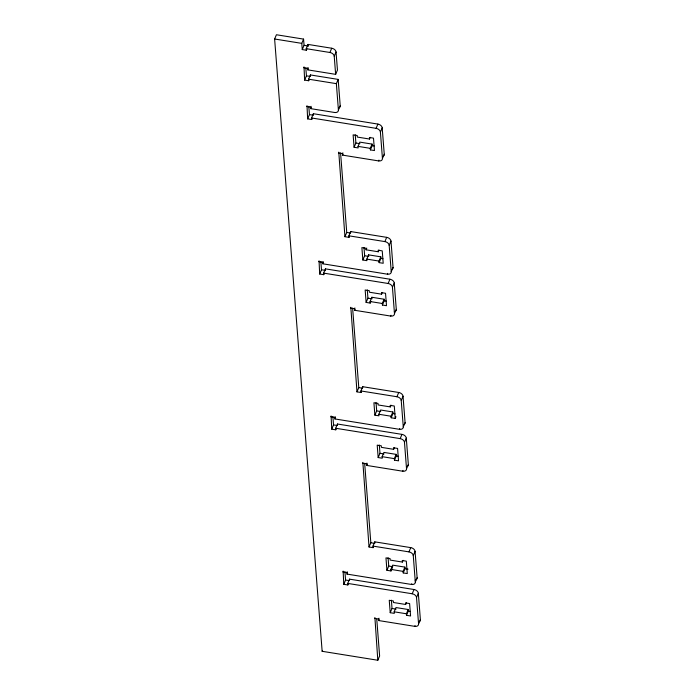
<?xml version="1.0" encoding="UTF-8"?>
<svg xmlns="http://www.w3.org/2000/svg" width="695" height="695" viewBox="0 0 695 695"><rect width="100%" height="100%" fill="white"/><g stroke="black" fill="none" stroke-linecap="round" stroke-linejoin="round"><path stroke-width="1.04" d="M376.777 619.341L379.618 655.993L377.811 660.25L322.15 651.302L274.621 39.007L276.428 34.75L303.576 39.111L304.062 45.323L302.256 49.571L306.33 50.231L306.895 48.902M302.256 49.571L301.778 43.368L303.576 39.111M306.33 50.231L306.208 48.676L308.015 44.419L331.724 48.233A4.257 2.936 23 0 1 336.041 51.995L337.449 70.091L335.642 74.348L307.859 69.882L308.076 67.528M308.024 46.244L308.015 44.419M309.04 79.942L308.702 80.742L304.627 80.081L304.002 66.876M307.859 69.882L308.189 69.083M304.627 80.081L306.434 75.833L305.826 68.075M308.702 80.742L308.58 79.187L310.387 74.938L338.17 79.404L340.211 105.77L338.413 110.027A4.257 2.936 23 0 1 334.625 112.486L310.865 108.663L311.082 106.318M312.159 118.463L311.708 119.523L307.633 118.871L307.008 105.666M335.642 74.348L334.234 56.243A4.257 2.936 23 0 0 329.925 52.49L331.724 48.233M310.865 108.663L311.204 107.864M307.633 118.871L309.44 114.614L308.797 106.344M334.234 56.243L336.041 51.995M311.708 119.523L311.586 117.976L313.393 113.719L377.889 124.084A4.257 2.936 23 0 1 382.198 127.845L384.248 154.221L382.441 158.469A4.257 2.936 23 0 1 378.61 160.919L342.626 155.133L342.852 152.787M338.413 110.027L336.363 83.652L338.17 79.404M349.35 236.569L349.012 237.36L344.937 236.708L338.778 152.136M342.626 155.133L342.965 154.342M354.085 147.271L353.121 134.865L357.195 135.516L357.317 137.071L369.54 139.035L369.419 137.48L373.493 138.14L374.457 150.546L370.383 149.894L372.19 145.637L372.068 144.091L359.845 142.127L358.038 146.376L358.16 147.931L354.085 147.271L355.892 143.022L355.249 134.743M369.54 139.035L370.261 137.332M324.2 273.604L323.748 274.673L319.674 274.012L319.048 260.807M382.441 158.469L380.4 132.093A4.257 2.936 23 0 0 376.082 128.34L377.889 124.084M370.383 149.894L370.261 148.339L372.068 144.091M349.012 237.36L348.89 235.814L350.697 231.557L386.681 237.343A4.257 2.936 23 0 1 390.99 241.095L393.04 267.471L391.233 271.728A4.257 2.936 23 0 1 387.402 274.178L322.906 263.813L323.123 261.459M322.906 263.813L323.47 262.484M319.674 274.012L321.481 269.764L320.838 261.485M380.4 132.093L382.198 127.845M323.748 274.673L323.627 273.118L325.434 268.861L389.93 279.225A4.257 2.936 23 0 1 394.247 282.987L396.289 309.362L394.482 313.619A4.257 2.936 23 0 1 390.651 316.06L354.676 310.283L354.893 307.928M325.442 270.685L325.434 268.861M344.937 236.708L346.744 232.451L340.576 152.97M378.61 160.919L378.949 160.119M379.01 250.07L378.288 251.772L366.065 249.809L366.786 248.106M378.288 251.772L378.167 250.217L382.241 250.878L383.206 263.283L379.131 262.632L380.938 258.375L380.817 256.829L368.593 254.865L366.795 259.113L366.908 260.668L362.842 260.008L364.64 255.76L363.998 247.481M361.391 391.711L361.053 392.51L356.978 391.85L350.819 307.277M354.676 310.283L355.015 309.483M391.233 271.728L389.183 245.352A4.257 2.936 23 0 0 384.874 241.591L386.681 237.343M379.131 262.632L379.01 261.077L380.817 256.829M389.183 245.352L390.99 241.095M370.921 301.369L370.2 303.072L366.126 302.421L367.933 298.164L367.29 289.893M370.2 303.072L370.079 301.526L371.886 297.269L384.109 299.232L384.231 300.787L382.424 305.036L386.498 305.696L385.534 293.281L381.459 292.621L381.581 294.176L369.358 292.213L369.236 290.658L365.162 290.006L366.126 302.421M387.402 274.178L387.74 273.378M381.581 294.176L382.302 292.473M336.128 429.015L335.789 429.814L331.724 429.154L331.098 415.949M394.482 313.619L392.44 287.243A4.257 2.936 23 0 0 388.123 283.482L389.93 279.225M382.424 305.036L382.302 303.489L384.109 299.232M361.053 392.51L360.931 390.955L362.738 386.698L398.721 392.484A4.257 2.936 23 0 1 403.031 396.237L405.081 422.612L403.274 426.869A4.257 2.936 23 0 1 399.443 429.319L334.947 418.955L335.172 416.6M334.947 418.955L335.285 418.155M331.724 429.154L333.522 424.906L332.879 416.626M392.44 287.243L394.247 282.987M335.789 429.814L335.676 428.259L337.475 424.011L401.971 434.375A4.257 2.936 23 0 1 406.288 438.128L408.33 464.503L406.532 468.76A4.257 2.936 23 0 1 402.692 471.21L366.717 465.424L366.934 463.078M356.978 391.85L358.785 387.602L352.617 308.12M390.651 316.06L390.99 315.269M395.968 416.731L395.246 418.425L391.172 417.773L392.979 413.516L392.857 411.97L380.643 410.007L378.836 414.263L378.957 415.81L374.883 415.158L376.69 410.901L376.047 402.631M373.545 546.583L373.093 547.651L369.028 546.991L362.86 462.418M374.883 415.158L373.919 402.744L377.993 403.395L378.115 404.95L390.329 406.914L391.05 405.211M366.717 465.424L367.281 464.095M403.274 426.869L401.232 400.494A4.257 2.936 23 0 0 396.915 396.741L398.721 392.484M391.172 417.773L391.05 416.227L392.857 411.97M401.232 400.494L403.031 396.237M378.176 457.562L377.211 445.147L381.286 445.808L381.399 447.354L393.622 449.318L393.5 447.771L397.575 448.423L398.539 460.837L394.465 460.177L396.272 455.929L396.15 454.374L383.927 452.41L382.128 456.667L382.241 458.214L378.176 457.562L379.974 453.305L379.331 445.035M399.443 429.319L399.781 428.52M393.622 449.318L394.343 447.615M348.178 584.156L347.839 584.955L343.764 584.304L343.139 571.09M406.532 468.76L404.481 442.385A4.257 2.936 23 0 0 400.164 438.623L401.971 434.375M394.465 460.177L394.343 458.63L396.15 454.374M373.093 547.651L372.98 546.096L374.779 541.848L410.762 547.625A4.257 2.936 23 0 1 415.08 551.387L417.122 577.762L415.315 582.01A4.257 2.936 23 0 1 411.483 584.46L346.996 574.096L347.213 571.75M346.996 574.096L347.335 573.297M343.764 584.304L345.571 580.047L344.929 571.776M404.481 442.385L406.288 438.128M347.839 584.955L347.717 583.409L349.524 579.152L414.012 589.516A4.257 2.936 23 0 1 418.329 593.269L420.379 619.645L418.572 623.901A4.257 2.936 23 0 1 414.741 626.351L378.758 620.566L378.975 618.22M322.15 651.302L322.489 650.503M369.028 546.991L370.826 542.743L364.658 463.261M402.692 471.21L403.031 470.411M392.44 567.554L390.998 570.951L386.924 570.3L388.731 566.043L388.088 557.772M390.998 570.951L390.877 569.405L392.684 565.148L404.898 567.111L405.02 568.666L403.213 572.915L407.287 573.575L406.323 561.16L402.249 560.509L402.37 562.055L390.156 560.092L390.034 558.545L385.96 557.885L386.924 570.3M377.811 660.25L374.9 617.56M402.37 562.055L403.091 560.352M378.758 620.566L379.096 619.766M415.315 582.01L413.273 555.635A4.257 2.936 23 0 0 408.955 551.882L410.762 547.625M403.213 572.915L403.091 571.368L404.898 567.111M413.273 555.635L415.08 551.387M390.216 612.703L389.252 600.298L393.327 600.949L393.448 602.504L405.663 604.468L405.541 602.913L409.616 603.564L410.58 615.978L406.506 615.327L408.312 611.07L408.191 609.515L395.976 607.552L394.169 611.808L394.291 613.364L390.216 612.703L392.023 608.455L391.381 600.176M411.483 584.46L411.822 583.661M405.663 604.468L406.384 602.765M418.572 623.901L416.522 597.526A4.257 2.936 23 0 0 412.205 593.773L414.012 589.516M406.506 615.327L406.384 613.772L408.191 609.515M416.522 597.526L418.329 593.269M414.741 626.351L415.08 625.552M274.621 39.007L301.778 43.368M304.062 45.323L308.137 45.974M306.208 48.676L329.925 52.49M303.663 67.676L307.737 68.327M306.434 75.833L310.248 76.441M308.58 79.187L336.363 83.652M306.669 106.457L310.743 107.117M309.44 114.614L313.002 115.188M311.586 117.976L376.082 128.34M355.892 143.022L359.967 143.674M372.19 145.637L374.223 145.967M358.038 146.376L370.261 148.339M338.439 152.935L342.513 153.586M346.744 232.451L350.567 233.068M348.89 235.814L384.874 241.591M364.64 255.76L368.715 256.412L368.593 254.865M380.938 258.375L382.971 258.705M366.795 259.113L379.01 261.077M318.718 261.607L322.784 262.258M321.481 269.764L325.555 270.416M323.627 273.118L388.123 283.482M367.933 298.164L370.991 298.659M384.231 300.787L386.264 301.109M370.079 301.526L382.302 303.489M350.48 308.076L354.554 308.728M358.785 387.602L362.347 388.166M360.931 390.955L396.915 396.741M376.69 410.901L380.756 411.553M392.979 413.516L395.012 413.846M378.836 414.263L391.05 416.227M330.759 416.748L334.834 417.4M333.522 424.906L337.344 425.514M335.676 428.259L400.164 438.623M379.974 453.305L384.048 453.965M396.272 455.929L398.305 456.25M382.128 456.667L394.343 458.63M362.521 463.218L366.595 463.869M370.826 542.743L374.136 543.273M372.98 546.096L408.955 551.882M388.731 566.043L392.805 566.703M405.02 568.666L408.078 569.153M390.877 569.405L403.091 571.368M342.8 571.889L346.875 572.541M345.571 580.047L349.133 580.62M347.717 583.409L412.205 593.773M392.023 608.455L396.089 609.107M408.312 611.07L410.345 611.4M394.169 611.808L406.384 613.772M374.562 618.359L378.636 619.019M395.246 418.425L394.282 406.019L390.208 405.359L390.329 406.914M371.886 297.269L372.007 298.815M366.065 249.809L365.944 248.254L361.878 247.602L362.842 260.008M350.697 231.557L350.758 232.33M362.738 386.698L362.799 387.48M374.779 541.848L374.883 543.108M310.387 74.938L310.439 75.712M313.393 113.719L313.488 114.979M337.475 424.011L337.535 424.784M349.524 579.152L349.585 580.021M396.289 309.362A4.257 2.936 23 0 1 394.3 311.76M408.33 464.503A4.257 2.936 23 0 1 407.018 466.675M420.379 619.645A4.257 2.936 23 0 1 418.729 621.947M417.122 577.762A4.257 2.936 23 0 1 415.132 580.16M405.081 422.612A4.257 2.936 23 0 1 403.439 424.914M393.04 267.471A4.257 2.936 23 0 1 391.719 269.643M340.211 105.77A4.257 2.936 23 0 1 338.917 107.933M384.248 154.221A4.257 2.936 23 0 1 382.606 156.514"/></g></svg>
